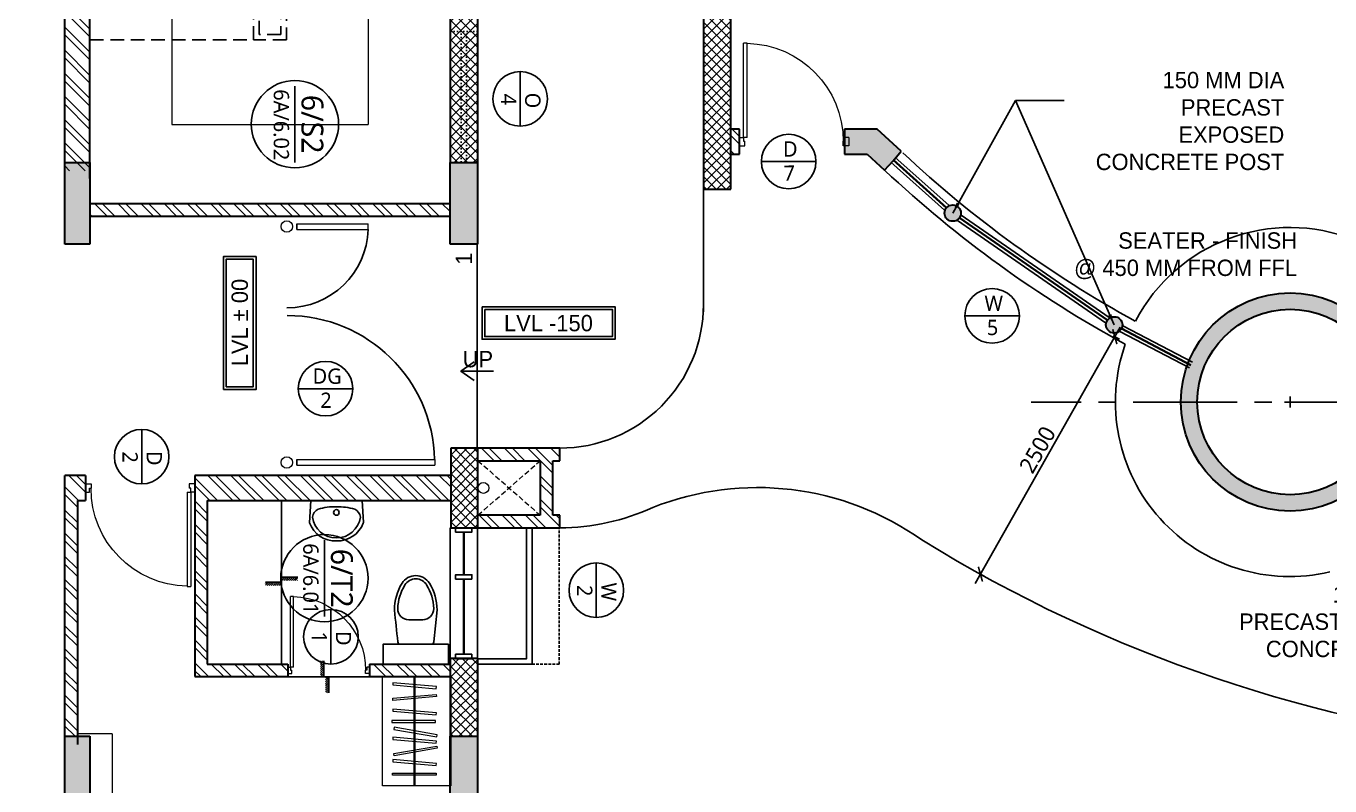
# Model space of a CAD drawing. Header units: millimetres. Extents: x -1127141 to 1597693, y -1835560 to -399335.
# Drawn here: x 1346928 to 1358872, y -503587 to -496620 of the extents above; entities that cross this region are included whole.
import ezdxf
from ezdxf.enums import TextEntityAlignment as Align

# ---------------------------------------------------------------- set-up
doc = ezdxf.new("R2010")
doc.units = ezdxf.units.MM
doc.header["$MEASUREMENT"] = 0
doc.header["$PDMODE"] = 67
for name, pattern in [('ACAD_ISO03W100', [30, 12, -18]), ('ACAD_ISO05W100', [36, 24, -3, 0, -3, 0, -3, 0, -3]), ('CENTER2', [28.575, 19.05, -3.175, 3.175, -3.175]), ('DASHED2', [0.375, 0.25, -0.125]), ('HIDDEN', [0.375, 0.25, -0.125]), ('HIDDEN2', [4.7625, 3.175, -1.5875])]:
    doc.linetypes.add(name, pattern=pattern)
for name, color, linetype in [('A-Anno Tags', 6, 'Continuous'), ('A-Anno-Grid Lines', 160, 'Continuous'), ('A-Elevation', 4, 'Continuous'), ('A-Sanitory', 181, 'Continuous'), ('A-Steps', 3, 'Continuous'), ('A-Wall Patt', 8, 'Continuous'), ('A-Window', 4, 'Continuous'), ('Anno_Frames', 7, 'Continuous'), ('Anno_Labels', 7, 'Continuous'), ('elel', 6, 'Continuous'), ('L-ELEV', 6, 'Continuous'), ('S-Conc Patt', 9, 'Continuous')]:
    doc.layers.add(name, color=color, linetype=linetype)
for name, color, linetype, lineweight in [('A-Detail Lines', 8, 'Continuous', 25), ('A-Door', 4, 'Continuous', 9), ('A-Wall Sec', 1, 'Continuous', 30), ('column hatch', 12, 'Continuous', 5), ('FLOOR', 41, 'Continuous', 5), ('I-Furniture', 32, 'Continuous', 20), ('rwp', 231, 'Continuous', 5), ('S-Concrete', 40, 'Continuous', 30), ('shaft', 252, 'HIDDEN2', 5), ('STAIR', 3, 'Continuous', 9), ('text', 7, 'Continuous', 9)]:
    doc.layers.add(name, color=color, linetype=linetype, lineweight=lineweight)
doc.layers.add('E-LIGHTING', color=7, linetype='Continuous', lineweight=25, true_color=0x0000e6)
doc.styles.add('IIITD @ 100', font='trebuc.ttf', dxfattribs={"height": 210})
doc.styles.get("Standard").update_dxf_attribs({"font": 'trebuc.ttf'})
doc.dimstyles.new('IIITD_WD_M @ 100', dxfattribs={"dimscale": 100, "dimtxt": 1.5, "dimasz": 1, "dimexe": 0.5, "dimexo": 0.25, "dimgap": 0.3, "dimtad": 1, "dimdec": 0, "dimrnd": 5, "dimzin": 0, "dimdsep": 46, "dimtxsty": 'Standard', "dimblk": 'ARCHTICK', "dimcen": 0.2, "dimdle": 1, "dimclrd": 256, "dimclre": 256, "dimadec": 0, "dimazin": 0, "dimtfac": 1, "dimtdec": 0, "dimtofl": 0, "dimtmove": 0, "dimatfit": 0, "dimfxl": 2, "dimfxlon": 1, "dimtolj": 1, "dimtzin": 0, "dimlwd": -1, "dimlwe": -1, "dimarcsym": 0})
pattern_1 = [(315, (1445308.53, 119140.81), (44.194174, 44.194174), []), (45, (1445308.53, 119140.81), (-44.194174, 44.194174), [])]

# ---------------------------------------------------------------- blocks, each defined once
blk = doc.blocks.new('ABL_Door_S - 1000 x 2100-11-3 Second Floor Lvl')
at = {"layer": 'A-Door', "color": 5}
for p, q in [((-500, 38), (-450, 38)), ((-500, -38), (-500, 38)), ((-450, 38), (-450, -3)), ((450, 38), (450, -3)), ((500, 38), (450, 38)), ((500, -38), (500, 38)), ((-500, -38), (-465, -38)), ((-465, -3), (-450, -3)), ((-465, -38), (-465, -3)), ((-430, -38), (-465, -38)), ((465, -3), (450, -3)), ((465, -38), (465, -3)), ((500, -38), (465, -38))]:
    blk.add_line(p, q, dxfattribs=at)
at = {"layer": 'A-Door', "color": 5, "lineweight": 18}
for p, q in [((-465, -38), (-465, -903)), ((-430, -38), (-430, -903)), ((-430, -903), (-465, -903))]:
    blk.add_line(p, q, dxfattribs=at)
at = {"layer": 'A-Door'}
blk.add_arc((-450, -2), 900, 271.2981, 359.9894, dxfattribs=at)
blk = doc.blocks.new('Col Hostel Boys')
at = {"layer": 'S-Conc Patt'}
h = blk.add_hatch(color=256, dxfattribs=at)
h.paths.add_polyline_path([(288406, -75967), (288856, -75967), (288856, -76217), (288406, -76217)])
h.paths.add_polyline_path([(288406, -75667), (288856, -75667), (288856, -75917), (288406, -75917)])
h.paths.add_polyline_path([(306515, -68895), (307251, -68752), (307298, -68997), (306562, -69140)])
h.paths.add_polyline_path([(290847, -72197), (290799, -71951), (291820, -71753), (291868, -71998)])
h.paths.add_polyline_path([(303510, -69735), (303462, -69490), (304483, -69291), (304531, -69537)])
h.paths.add_polyline_path([(300344, -70351), (300296, -70105), (301317, -69907), (301365, -70152)])
h.paths.add_polyline_path([(297178, -70966), (297131, -70721), (298152, -70522), (298199, -70768)])
h.paths.add_polyline_path([(294013, -71581), (293965, -71336), (294986, -71137), (295033, -71383)])
h.paths.add_polyline_path([(301924, -61578), (301877, -61333), (302897, -61134), (302945, -61380)])
h.paths.add_polyline_path([(298759, -62193), (298711, -61948), (299732, -61750), (299779, -61995)])
h.paths.add_polyline_path([(295592, -62807), (295545, -62561), (296566, -62363), (296613, -62608)])
h.paths.add_polyline_path([(286095, -64653), (286047, -64407), (287068, -64209), (287116, -64454)])
h.paths.add_polyline_path([(289261, -64038), (289213, -63792), (290234, -63594), (290282, -63839)])
h.paths.add_polyline_path([(292427, -63422), (292379, -63177), (293400, -62978), (293448, -63224)])
h.paths.add_polyline_path([(300549, -66714), (300593, -66940), (299857, -67083), (299813, -66857)])
h.paths.add_polyline_path([(300219, -65017), (300263, -65242), (299527, -65385), (299483, -65160)])
h.paths.add_polyline_path([(294217, -67945), (294261, -68171), (293525, -68314), (293481, -68088)])
h.paths.add_polyline_path([(293887, -66247), (293931, -66473), (293195, -66616), (293151, -66390)])
h.paths.add_polyline_path([(287865, -69180), (287909, -69405), (287173, -69549), (287129, -69323)])
h.paths.add_polyline_path([(287535, -67482), (287579, -67708), (286843, -67851), (286799, -67625)])
h.paths.add_polyline_path([(310825, -66438), (310682, -65702), (310927, -65654), (311071, -66390)])
h.paths.add_polyline_path([(283908, -75917), (283158, -75917), (283158, -75667), (283908, -75667)])
h.paths.add_polyline_path([(280813, -75917), (280063, -75917), (280063, -75667), (280813, -75667)])
h.paths.add_polyline_path([(277778, -75917), (277028, -75917), (277028, -75667), (277778, -75667)])
h.paths.add_polyline_path([(306738, -65512), (306149, -65626), (306193, -65852), (306782, -65738)])
h.paths.add_polyline_path([(310231, -63380), (310088, -62644), (310333, -62597), (310476, -63333)])
h.paths.add_polyline_path([(309492, -59577), (309348, -58841), (309594, -58793), (309737, -59530)])
h.paths.add_polyline_path([(305137, -59660), (305579, -59574), (305623, -59800), (305181, -59885)])
h.paths.add_polyline_path([(305728, -62122), (305642, -61680), (305868, -61636), (305953, -62078)])
h.paths.add_polyline_path([(307471, -59664), (307385, -59223), (307611, -59179), (307697, -59621)])
h.paths.add_polyline_path([(308253, -63688), (308167, -63247), (308393, -63203), (308479, -63645)])
h.paths.add_polyline_path([(308073, -61554), (307631, -61640), (307587, -61414), (308029, -61328)])
h.paths.add_polyline_path([(306254, -63622), (306340, -64064), (306114, -64108), (306028, -63666)])
h.paths.add_polyline_path([(281757, -62758), (281021, -62901), (280973, -62655), (281709, -62512)])
h.paths.add_polyline_path([(283927, -68418), (283813, -67829), (284038, -67785), (284153, -68374)])
h.paths.add_polyline_path([(283226, -70316), (282490, -70459), (282446, -70234), (283183, -70090)])
h.paths.add_polyline_path([(283807, -63867), (283070, -64010), (283023, -63765), (283759, -63622)])
h.paths.add_polyline_path([(289544, -77987), (289544, -78196), (289656, -78385), (289562, -78465), (289473, -78538), (289314, -78287), (289314, -77987)])
h.paths.add_polyline_path([(282843, -76217), (282243, -76217), (282243, -75967), (282843, -75967)])
h.paths.add_polyline_path([(277778, -76217), (277028, -76217), (277028, -75967), (277778, -75967)])
h.paths.add_polyline_path([(285498, -75967), (286098, -75967), (286098, -76217), (285498, -76217)])
h.paths.add_polyline_path([(280813, -76217), (280063, -76217), (280063, -75967), (280813, -75967)])
h.paths.add_polyline_path([(282896, -68618), (282160, -68761), (282112, -68516), (282849, -68373)])
h.paths.add_polyline_path([(283905, -73806), (283169, -73949), (283121, -73704), (283857, -73561)])
h.paths.add_polyline_path([(283524, -62414), (282788, -62557), (282740, -62312), (283476, -62169)])
h.paths.add_polyline_path([(278215, -63446), (277479, -63589), (277431, -63344), (278167, -63201)])
h.paths.add_polyline_path([(279358, -69306), (278621, -69449), (278574, -69204), (279310, -69061)])
h.paths.add_polyline_path([(288587, -72896), (287777, -73053), (287730, -72808), (288540, -72650)])
h.paths.add_polyline_path([(277278, -69455), (277278, -70103), (277028, -70103), (277028, -69503)])
h.paths.add_polyline_path([(299093, -103107), (298343, -103107), (298343, -102857), (299093, -102857)])
h.paths.add_polyline_path([(299093, -97827), (298343, -97827), (298343, -97597), (299093, -97597)])
h.paths.add_polyline_path([(299093, -94297), (298343, -94297), (298343, -94047), (299093, -94047)])
h.paths.add_polyline_path([(299093, -99557), (298343, -99557), (298343, -99327), (299093, -99327)])
h.paths.add_polyline_path([(293833, -103107), (293083, -103107), (293083, -102857), (293833, -102857)])
h.paths.add_polyline_path([(293833, -97827), (293083, -97827), (293083, -97597), (293833, -97597)])
h.paths.add_polyline_path([(293833, -94297), (293083, -94297), (293083, -94047), (293833, -94047)])
h.paths.add_polyline_path([(293833, -99557), (293083, -99557), (293083, -99327), (293833, -99327)])
h.paths.add_polyline_path([(288573, -97827), (287823, -97827), (287823, -97597), (288573, -97597)])
h.paths.add_polyline_path([(283728, -92027), (282978, -92027), (282978, -92277), (283728, -92277)])
h.paths.add_polyline_path([(280063, -92027), (280813, -92027), (280813, -92277), (280063, -92277)])
h.paths.add_polyline_path([(277028, -92027), (277778, -92027), (277778, -92277), (277028, -92277)])
h.paths.add_polyline_path([(308478, -94297), (307878, -94297), (307878, -94047), (308478, -94047)])
h.paths.add_polyline_path([(283803, -94047), (283053, -94047), (283053, -94297), (283803, -94297)])
h.paths.add_polyline_path([(288573, -94297), (287823, -94297), (287823, -94047), (288573, -94047)])
h.paths.add_polyline_path([(304278, -94297), (303678, -94297), (303678, -94047), (304278, -94047)])
h.paths.add_polyline_path([(307878, -97597), (308478, -97597), (308478, -97827), (307878, -97827)])
h.paths.add_polyline_path([(304278, -97827), (303678, -97827), (303678, -97597), (304278, -97597)])
h.paths.add_polyline_path([(285603, -104067), (284853, -104067), (284853, -103817), (285603, -103817)])
h.paths.add_polyline_path([(277278, -99577), (277278, -98827), (277028, -98827), (277028, -99577)])
h.paths.add_polyline_path([(280198, -99577), (279448, -99577), (279448, -99327), (280198, -99327)])
h.paths.add_polyline_path([(285603, -105547), (284853, -105547), (284853, -105297), (285603, -105297)])
h.paths.add_polyline_path([(283803, -105547), (283053, -105547), (283053, -105297), (283803, -105297)])
h.paths.add_polyline_path([(283803, -99577), (283053, -99577), (283053, -99327), (283803, -99327)])
h.paths.add_polyline_path([(283803, -97827), (283053, -97827), (283053, -97597), (283803, -97597)])
h.paths.add_polyline_path([(284853, -99927), (284853, -99327), (285083, -99327), (285083, -99927)])
h.paths.add_polyline_path([(306043, -99777), (306043, -99327), (306273, -99327), (306273, -99777)])
h.paths.add_polyline_path([(303758, -99327), (304208, -99327), (304208, -99557), (303758, -99557)])
h.paths.add_polyline_path([(306043, -103817), (306043, -103367), (306273, -103367), (306273, -103817)])
h.paths.add_polyline_path([(303863, -103817), (303863, -103367), (304093, -103367), (304093, -103817)])
h.paths.add_polyline_path([(306273, -101687), (305823, -101687), (305823, -101457), (306273, -101457)])
h.paths.add_polyline_path([(303863, -101797), (303863, -101347), (304093, -101347), (304093, -101797)])
h.paths.add_polyline_path([(308063, -99927), (308063, -99327), (308293, -99327), (308293, -99927)])
h.paths.add_polyline_path([(287809, -90239), (287720, -90165), (287517, -90386), (287517, -90686), (287747, -90686), (287747, -90477), (287893, -90318)])
h.paths.add_polyline_path([(288313, -104067), (288313, -103317), (288063, -103317), (288063, -104067)])
h.paths.add_polyline_path([(308043, -103817), (308043, -103217), (308293, -103217), (308293, -103817)])
h.paths.add_polyline_path([(277028, -91727), (277778, -91727), (277778, -91977), (277028, -91977)])
h.paths.add_polyline_path([(286098, -91977), (285498, -91977), (285498, -91727), (286098, -91727)])
h.paths.add_polyline_path([(282243, -81227), (282843, -81227), (282843, -81457), (282243, -81457)])
h.paths.add_polyline_path([(282843, -91977), (282243, -91977), (282243, -91727), (282843, -91727)])
h.paths.add_polyline_path([(282243, -86487), (282843, -86487), (282843, -86717), (282243, -86717)])
h.paths.add_polyline_path([(280813, -81457), (280213, -81457), (280213, -81227), (280813, -81227)])
h.paths.add_polyline_path([(280813, -86717), (280213, -86717), (280213, -86487), (280813, -86487)])
h.paths.add_polyline_path([(280063, -91727), (280813, -91727), (280813, -91977), (280063, -91977)])
h.paths.add_polyline_path([(280198, -105547), (279448, -105547), (279448, -105297), (280198, -105297)])
h.paths.add_polyline_path([(277278, -81042), (277278, -81642), (277028, -81642), (277028, -81042)])
h.paths.add_polyline_path([(277278, -86302), (277278, -86903), (277028, -86903), (277028, -86302)])
h.paths.add_polyline_path([(286098, -81042), (286098, -81642), (285848, -81642), (285848, -81042)])
h.paths.add_polyline_path([(286098, -86302), (286098, -86902), (285848, -86902), (285848, -86302)])
h.paths.add_polyline_path([(288293, -99327), (288293, -100077), (288063, -100077), (288063, -99327)])
edge = h.paths.add_edge_path()
edge.add_line((313813, -103107), (313063, -103107))
edge.add_line((313063, -102857), (313813, -102857))
edge.add_line((313063, -103107), (313063, -102857))
edge.add_line((313813, -97827), (313063, -97827))
edge.add_line((313063, -97597), (313813, -97597))
edge.add_line((313063, -97827), (313063, -97597))
edge.add_line((313813, -94297), (313063, -94297))
edge.add_line((313063, -94047), (313813, -94047))
edge.add_line((313063, -94297), (313063, -94047))
edge.add_line((313813, -99557), (313063, -99557))
edge.add_line((313063, -99327), (313813, -99327))
edge.add_line((313063, -99557), (313063, -99327))
h.paths.add_polyline_path([(324333, -97827), (323583, -97827), (323583, -97597), (324333, -97597)])
h.paths.add_polyline_path([(324333, -94297), (323583, -94297), (323583, -94047), (324333, -94047)])
h.paths.add_polyline_path([(324093, -99327), (324093, -100077), (323863, -100077), (323863, -99327)])
h.paths.add_polyline_path([(319073, -103107), (318323, -103107), (318323, -102857), (319073, -102857)])
h.paths.add_polyline_path([(319073, -97827), (318323, -97827), (318323, -97597), (319073, -97597)])
h.paths.add_polyline_path([(319073, -94297), (318323, -94297), (318323, -94047), (319073, -94047)])
h.paths.add_polyline_path([(319073, -99557), (318323, -99557), (318323, -99327), (319073, -99327)])
h.paths.add_polyline_path([(313813, -103107), (313063, -103107), (313063, -102857), (313813, -102857)], flags=17)
h.paths.add_polyline_path([(313813, -97827), (313063, -97827), (313063, -97597), (313813, -97597)], flags=17)
h.paths.add_polyline_path([(313813, -94297), (313063, -94297), (313063, -94047), (313813, -94047)], flags=17)
h.paths.add_polyline_path([(313813, -99557), (313063, -99557), (313063, -99327), (313813, -99327)], flags=17)
h.paths.add_polyline_path([(331498, -104902), (331498, -104302), (331248, -104302), (331248, -104902)])
h.paths.add_polyline_path([(331498, -94297), (330898, -94297), (330898, -94047), (331498, -94047)])
h.paths.add_polyline_path([(327298, -94297), (326698, -94297), (326698, -94047), (327298, -94047)])
h.paths.add_polyline_path([(331498, -97827), (330898, -97827), (330898, -97597), (331498, -97597)])
h.paths.add_polyline_path([(327298, -97827), (326698, -97827), (326698, -97597), (327298, -97597)])
h.paths.add_polyline_path([(331498, -100077), (331498, -99327), (331248, -99327), (331248, -100077)])
h.paths.add_polyline_path([(326548, -104902), (327298, -104902), (327298, -104652), (326548, -104652)])
h.paths.add_polyline_path([(327298, -100077), (327298, -99327), (327068, -99327), (327068, -100077)])
h.paths.add_polyline_path([(323843, -104902), (323843, -104152), (324093, -104152), (324093, -104902)])
at = {"layer": 'S-Concrete', "lineweight": 35}
for p, q in [((287720, -90165), (287517, -90386)), ((287809, -90239), (287720, -90165)), ((287893, -90318), (287809, -90239)), ((287517, -90386), (287517, -90686)), ((287747, -90477), (287893, -90318)), ((287747, -90686), (287747, -90477)), ((287517, -90686), (287747, -90686)), ((287823, -94297), (287823, -94047)), ((287823, -94047), (288573, -94047)), ((288573, -94047), (288573, -94297)), ((293083, -94297), (293083, -94047)), ((293083, -94047), (293833, -94047)), ((288573, -94297), (287823, -94297)), ((293833, -94297), (293083, -94297)), ((287823, -97827), (287823, -97597)), ((287823, -97597), (288573, -97597)), ((288573, -97597), (288573, -97827)), ((293083, -97827), (293083, -97597)), ((293083, -97597), (293833, -97597)), ((288573, -97827), (287823, -97827)), ((293833, -97827), (293083, -97827))]:
    blk.add_line(p, q, dxfattribs=at)
blk = doc.blocks.new('Door Tag')
blk.add_line((-3.5, 0), (3.5, 0))
blk.add_circle((0, 0), 4)
blk.add_attdef('DW_NAME', text='', height=2).set_placement((0, 0), align=Align.BOTTOM_CENTER)
blk.add_attdef('SHEET_NO', text='', height=1.4).set_placement((0.05, -0.54), align=Align.TOP_CENTER)
blk = doc.blocks.new('DROP')
at = {"layer": 'A-Detail Lines'}
h = blk.add_hatch(dxfattribs=at)
h.set_pattern_fill('ANSI31', color=256, scale=100, angle=-90, style=0)
h.set_pattern_definition([(45, (-30796.783, -8736.205), (8.838835, -8.838835), [])])
h.paths.add_polyline_path([(-46, 0), (-46, -147), (-75, -147), (-75, 0)])
h.paths.add_polyline_path([(0, 147), (0, 0), (-30, 0), (-30, 147)])
for p, q in [((0, 0), (0, 148)), ((-46, -147), (-46, 0))]:
    blk.add_line(p, q, dxfattribs=at)
blk = doc.blocks.new('*U29')
at = {"layer": 'A-Anno Tags'}
blk.add_lwpolyline([(-250, 0), (250, 0)], dxfattribs=at)
blk.add_circle((0, 0), 250, dxfattribs=at)
at = {"layer": 'Anno_Frames', "color": 7}
for tag, rotation, p in [('ENTITY', 359.7608, (15, 185)), ('ENTITYNO', 0.1757, (4, -36))]:
    blk.add_attdef(tag, text='', height=140, rotation=rotation, dxfattribs=at).set_placement(p, align=Align.TOP_CENTER)
blk = doc.blocks.new('W 1200')
at = {"layer": 'A-Window', "linetype": 'HIDDEN', "ltscale": 100}
for p, q in [((552588, 7900), (552588, 9150)), ((552838, 7900), (552588, 7900))]:
    blk.add_line(p, q, dxfattribs=at)
at = {"layer": 'A-Window', "color": 2, "lineweight": 40}
for p, q in [((553463, 8720), (553463, 9110)), ((553463, 7990), (553463, 8680))]:
    blk.add_line(p, q, dxfattribs=at)
at = {"layer": 'A-Window', "color": 5}
for points in [[(553338, 7900), (552838, 7900), (552838, 9150)], [(553338, 7950), (552888, 7950), (552888, 9150)]]:
    blk.add_lwpolyline(points, dxfattribs=at)
at = {"layer": 'A-Window'}
for points in [[(553338, 7950), (553338, 9150)], [(553588, 7950), (553588, 9150)], [(553388, 8680), (553388, 8720), (553538, 8720), (553538, 8680), (553388, 8680)]]:
    blk.add_lwpolyline(points, dxfattribs=at)
for points in [[(553388, 9150), (553538, 9150), (553538, 9110), (553388, 9110)], [(553388, 7990), (553538, 7990), (553538, 7950), (553388, 7950)]]:
    blk.add_lwpolyline(points, close=True, dxfattribs=at)
blk = doc.blocks.new('staircase 1 grnd flr')
at = {"layer": 'A-Elevation'}
for p, q in [((1232432, -22558), (1234036, -22558)), ((1232432, -22558), (1232432, -22858)), ((1232482, -22608), (1234022, -22608)), ((1232482, -22608), (1232482, -22808))]:
    blk.add_line(p, q, dxfattribs=at)
at = {"layer": 'A-Elevation', "linetype": 'DASHED2', "ltscale": 500}
for p, q in [((1234307, -22558), (1235732, -22558)), ((1235732, -22558), (1235732, -22858)), ((1234293, -22608), (1235682, -22608)), ((1235682, -22608), (1235682, -22808)), ((1235682, -22808), (1232482, -22808)), ((1235732, -22858), (1232432, -22858))]:
    blk.add_line(p, q, dxfattribs=at)
at = {"layer": 'A-Steps'}
for p, q in [((1232432, -21058), (1232432, -22558)), ((1232732, -21058), (1232732, -22558)), ((1233032, -21058), (1233032, -22558)), ((1233332, -21058), (1233332, -22558)), ((1233632, -21058), (1233632, -22558)), ((1233932, -21058), (1233932, -22558)), ((1234232, -21058), (1234232, -21828))]:
    blk.add_line(p, q, dxfattribs=at)
at = {"layer": 'A-Steps', "linetype": 'DASHED2', "ltscale": 500}
for p, q in [((1234832, -21058), (1234832, -22558)), ((1235132, -21058), (1235132, -22558)), ((1235432, -21058), (1235432, -22558)), ((1234532, -21720), (1234532, -22558)), ((1234832, -22384), (1234832, -22558)), ((1232732, -24358), (1232732, -22858)), ((1233032, -24358), (1233032, -22858)), ((1233332, -24358), (1233332, -22858)), ((1233632, -24358), (1233632, -22858)), ((1233932, -24358), (1233932, -22858)), ((1234232, -24358), (1234232, -22858)), ((1234532, -24358), (1234532, -22858)), ((1234832, -24358), (1234832, -22858)), ((1235132, -24358), (1235132, -22858)), ((1235432, -24358), (1235432, -22858)), ((1235732, -24358), (1235732, -22858))]:
    blk.add_line(p, q, dxfattribs=at)
at = {"layer": 'STAIR', "color": 5, "const_width": 1}
for points in [[(1234464, -20957), (1234218, -21881), (1234289, -21931), (1234120, -21894), (1234200, -21948), (1234022, -22608)], [(1234735, -20957), (1234489, -21881), (1234560, -21931), (1234391, -21894), (1234471, -21948), (1234293, -22608)]]:
    blk.add_lwpolyline(points, dxfattribs=at)
at = {"layer": 'text'}
for p, q in [((1232432, -21808), (1236507, -21808)), ((1236507, -23608), (1236507, -21808)), ((1232732, -23608), (1232912, -23427)), ((1232732, -23608), (1236507, -23608)), ((1232732, -23608), (1232912, -23788))]:
    blk.add_line(p, q, dxfattribs=at)
at = {"layer": 'text', "linetype": 'Continuous', "insert": (1232132, -21745), "char_height": 150, "width": 420.42, "attachment_point": 1}
blk.add_mtext('{\\fArial|b0|i0|c0|p34;UP}', dxfattribs=at)
blk = doc.blocks.new('Tube Tree')
at = {"layer": 'S-Conc Patt'}
h = blk.add_hatch(color=256, dxfattribs=at)
h.paths.add_polyline_path([(527314, -168, 1), (529314, -168, 1)])
h.paths.add_polyline_path([(529164, -168, -1), (527464, -168, -1)], flags=16)
at = {"layer": 'A-Detail Lines'}
for p, q in [((528314, -118), (528314, -218)), ((528364, -168), (528264, -168))]:
    blk.add_line(p, q, dxfattribs=at)
at = {"layer": 'S-Concrete', "lineweight": 35}
for radius in [1000, 850]:
    blk.add_circle((528314, -168), radius, dxfattribs=at)
blk = doc.blocks.new('*U371')
at = {"layer": 'A-Anno Tags'}
blk.add_lwpolyline([(-250, 0), (250, 0)], dxfattribs=at)
blk.add_circle((0, 0), 250, dxfattribs=at)
at = {"layer": 'Anno_Frames', "color": 7}
for tag, rotation, p in [('ENTITY', 359.7608, (15, 185)), ('ENTITYNO', 0.1757, (4, -36))]:
    blk.add_attdef(tag, text='', height=140, rotation=rotation, dxfattribs=at).set_placement(p, align=Align.TOP_CENTER)
blk = doc.blocks.new('_ArchTick')
at = {"color": 0, "linetype": 'ByBlock', "const_width": 0.15}
blk.add_lwpolyline([(-0.5, -0.5), (0.5, 0.5)], dxfattribs=at)
blk = doc.blocks.new('*D412')
at = {"layer": 'Defpoints', "color": 0, "transparency": 16777216}
for p in [(1356856, -499442), (1356901, -499468), (1355625, -501620)]:
    blk.add_point(p, dxfattribs=at)
at = {"layer": 'L-ELEV', "transparency": 16777216}
for p, q in [((1355621, -501732), (1356950, -499381)), ((1356885, -499459), (1356944, -499492)), ((1355655, -501637), (1355714, -501670))]:
    blk.add_line(p, q, dxfattribs=at)
at = {"layer": 'L-ELEV', "transparency": 16777216, "xscale": 100, "yscale": 100, "zscale": 100}
for p, rotation in [((1356901, -499468), 60.53766143811256), ((1355670, -501645), 240.5376614381125)]:
    blk.add_blockref('_ArchTick', p, dxfattribs=dict(at, rotation=rotation))
at = {"layer": 'L-ELEV', "color": 0, "transparency": 16777216, "insert": (1356193, -500504), "char_height": 150, "attachment_point": 5, "rotation": 60.5377}
blk.add_mtext('\\A1;2500', dxfattribs=at)
blk = doc.blocks.new('GRILL DOOR 2 - 2400')
at = {"layer": 'A-Detail Lines'}
for centre, radius, start, end in [((-446107, 112733), 746, 270, 357.9842), ((-446104, 110566), 1351, 1.2981, 89.9894)]:
    blk.add_arc(centre, radius, start, end, dxfattribs=at)
at = {"layer": 'elel', "lineweight": 18}
for p, q in [((-446017, 112759), (-445361, 112759)), ((-445361, 112707), (-445361, 112759)), ((-446017, 112707), (-445361, 112707)), ((-446017, 110596), (-444753, 110596)), ((-446017, 110544), (-444753, 110544)), ((-444753, 110596), (-444753, 110544))]:
    blk.add_line(p, q, dxfattribs=at)
at = {"layer": 'elel'}
for p, q in [((-446017, 112707), (-446017, 112759)), ((-446017, 110596), (-446017, 110544))]:
    blk.add_line(p, q, dxfattribs=at)
at = {"layer": 'elel', "lineweight": 18}
for centre in [(-446107, 112733), (-446107, 110570)]:
    blk.add_circle(centre, 52.5, dxfattribs=at)
blk = doc.blocks.new('*U376')
at = {"layer": 'A-Anno Tags'}
blk.add_lwpolyline([(-250, 0), (250, 0)], dxfattribs=at)
blk.add_circle((0, 0), 250, dxfattribs=at)
at = {"layer": 'Anno_Frames', "color": 7}
for tag, rotation, p in [('ENTITY', 359.7608, (15, 185)), ('ENTITYNO', 0.1757, (4, -36))]:
    blk.add_attdef(tag, text='', height=140, rotation=rotation, dxfattribs=at).set_placement(p, align=Align.TOP_CENTER)
blk = doc.blocks.new('TRHYE363YY5')
at = {"layer": 'A-Anno Tags'}
blk.add_lwpolyline([(-289179, 111458), (-287960, 111458), (-287960, 111159), (-289179, 111159)], close=True, dxfattribs=at)
at = {"layer": 'A-Detail Lines'}
blk.add_lwpolyline([(-289154, 111433), (-287985, 111433), (-287985, 111184), (-289154, 111184)], close=True, dxfattribs=at)
at = {"layer": 'A-Anno Tags', "insert": (-288164, 111307), "char_height": 150, "attachment_point": 6}
blk.add_mtext('{\\fCentury Gothic|b0|i0|c0|p34;LVL %%P 00}', dxfattribs=at)
blk = doc.blocks.new('*U369')
at = {"layer": 'A-Anno Tags'}
blk.add_lwpolyline([(-250, 0), (250, 0)], dxfattribs=at)
blk.add_circle((0, 0), 250, dxfattribs=at)
at = {"layer": 'Anno_Frames', "color": 7}
for tag, rotation, p in [('ENTITY', 359.7608, (15, 185)), ('ENTITYNO', 0.1757, (4, -36))]:
    blk.add_attdef(tag, text='', height=140, rotation=rotation, dxfattribs=at).set_placement(p, align=Align.TOP_CENTER)
blk = doc.blocks.new('*U479')
at = {"layer": 'A-Anno Tags'}
blk.add_lwpolyline([(-250, 0), (250, 0)], dxfattribs=at)
blk.add_circle((0, 0), 250, dxfattribs=at)
at = {"layer": 'Anno_Frames', "color": 7}
for tag, rotation, p in [('ENTITY', 359.7608, (15, 185)), ('ENTITYNO', 0.1757, (4, -36))]:
    blk.add_attdef(tag, text='', height=140, rotation=rotation, dxfattribs=at).set_placement(p, align=Align.TOP_CENTER)
blk = doc.blocks.new('erwhrw4tyhe3')
at = {"color": 0, "linetype": 'ByBlock'}
blk.add_lwpolyline([(-314530, 117111), (-314349, 117111), (-314349, 116512), (-314530, 116512)], close=True, dxfattribs=at)
for points in [[(-314034, 116616), (-314327, 116647, -0.384412), (-314349, 116671), (-314349, 116951, -0.383904), (-314327, 116976, -0.001434), (-314035, 117006, -0.140641), (-313789, 116937, -0.259738), (-313719, 116811, -0.259738), (-313789, 116686, -0.139471)], [(-314124, 116747), (-314124, 116876, -0.422961), (-314021, 116976, -0.13189), (-313805, 116911, -0.259738), (-313749, 116811, -0.259738), (-313805, 116712, -0.13189), (-314021, 116647, -0.422961)]]:
    blk.add_lwpolyline(points, format="xyb", close=True, dxfattribs=at)
blk = doc.blocks.new('basin13_pl')
for points in [[(-412, -2, -0.32431), (-229, 275, -0.074195), (-226, 276), (0, 262), (0, -262), (-223, -275, -0.082611), (-232, -273, -0.313325), (-412, -2)], [(-382, 1, -0.373947), (-169, 245, -0.252869), (-89, 186, -0.078211), (-63, 1, -0.070813), (-89, -186, -0.2542), (-169, -244, -0.371653), (-382, 1)]]:
    blk.add_lwpolyline(points, format="xyb", close=True)
at = {"lineweight": -2}
blk.add_circle((-122, 1), 28.8, dxfattribs=at)
blk = doc.blocks.new('A$C7C0B6226')
at = {"layer": 'I-Furniture', "linetype": 'Continuous'}
for p, q in [((-624, -1001), (-625, 0)), ((-625, 0), (0, 0)), ((-336, -1001), (-336, 0)), ((-326, -1001), (-326, 0)), ((0, 0), (0, -1001)), ((0, -1001), (-625, -1001))]:
    blk.add_line(p, q, dxfattribs=at)
for points in [[(-531, -76), (-132, -111), (-131, -91), (-529, -56)], [(-531, -198), (-132, -163), (-131, -183), (-529, -218)], [(-531, -316), (-132, -351), (-131, -331), (-529, -297)], [(-538, -421), (-138, -421), (-138, -401), (-538, -401)], [(-522, -483), (-128, -552), (-125, -533), (-518, -463)], [(-531, -576), (-132, -611), (-131, -591), (-529, -556)], [(-522, -706), (-128, -637), (-125, -656), (-518, -726)], [(-531, -780), (-132, -815), (-131, -795), (-529, -760)], [(-532, -884), (-132, -884), (-132, -904), (-532, -904)]]:
    blk.add_lwpolyline(points, close=True, dxfattribs=at)

msp = doc.modelspace()

# ---------------------------------------------------------------- hatches: boundary and pattern name
at = {"layer": 'A-Wall Patt'}
h = msp.add_hatch(dxfattribs=at)
h.set_pattern_fill('ANSI32', color=256, scale=400, style=0)
h.set_pattern_definition([(315, (1355409.5, -486851.16), (106.066, 106.066), []), (315, (1355409.5, -486921.87), (106.066, 106.066), [])])
h.paths.add_polyline_path([(1355512.6, -487076.2), (1355512.6, -486256.2), (1355282.6, -486256.2), (1355282.6, -487076.2)])
h.paths.add_polyline_path([(1355627.6, -487076.2), (1355627.6, -486506.2), (1356127.6, -486506.2), (1356127.6, -487076.2)], flags=17)
h.paths.add_polyline_path([(1356593.7, -490163.7), (1356593.7, -489933.7), (1355764.8, -489933.7), (1355764.8, -490631.2), (1353382.6, -490631.2), (1353382.6, -490861.2), (1355990.2, -490861.2), (1355990.2, -490163.7)])
h.paths.add_polyline_path([(1357793.7, -489933.7), (1357793.7, -490163.7), (1358392.6, -490163.7), (1358392.6, -490261.2), (1358622.6, -490261.2), (1358622.6, -489933.7)])
h.paths.add_polyline_path([(1353382.6, -496146.2), (1353382.6, -498116.6), (1353383.3, -498116.6), (1353383.3, -497795.1), (1353463.3, -497795.1), (1353463.3, -497565.1), (1353383.3, -497565.1), (1353383.3, -496146.2)])
h.paths.add_polyline_path([(1353382.6, -492891.2), (1353383.3, -492891.2), (1353383.3, -492821.2), (1353382.6, -492821.2)])
h.paths.add_polyline_path([(1353383.3, -495546.2), (1353382.6, -495546.2), (1353382.6, -495686.2), (1353383.3, -495686.2)])
h.paths.add_polyline_path([(1355512.6, -487076.2), (1356242.6, -487076.2), (1356242.6, -486326.2), (1356127.6, -486326.2), (1356127.6, -486391.2), (1355627.6, -486391.2), (1355627.6, -486326.2), (1355512.6, -486326.2)])
h = msp.add_hatch(dxfattribs=at)
h.set_pattern_fill('ANSI37', color=256, scale=500, style=0)
h.set_pattern_definition(pattern_1)
h.paths.add_polyline_path([(1353382.6, -488094.9), (1353382.6, -487676.2), (1353132.6, -487676.2), (1353132.6, -488094.9)])
h.paths.add_polyline_path([(1353382.6, -490261.2), (1353382.6, -489594.9), (1353132.6, -489594.9), (1353132.6, -490261.2)])
h.paths.add_polyline_path([(1353382.6, -490976.2), (1353382.6, -490861.2), (1353132.6, -490861.2), (1353132.6, -490976.2)])
h.paths.add_polyline_path([(1353382.6, -492291.2), (1353382.6, -492176.2), (1353132.6, -492176.2), (1353132.6, -492291.2)])
h.paths.add_polyline_path([(1353382.6, -495546.2), (1353382.6, -492891.2), (1353132.6, -492891.2), (1353132.6, -495546.2)])
h.paths.add_polyline_path([(1353382.6, -498116.6), (1353382.6, -496146.2), (1353132.6, -496146.2), (1353132.6, -498116.6)])
h.paths.add_polyline_path([(1351062.6, -493101.7), (1351062.6, -491831.7), (1350812.6, -491831.7), (1350812.6, -493101.7)])
h.paths.add_polyline_path([(1351062.6, -497871.7), (1351062.6, -493851.7), (1350812.6, -493851.7), (1350812.6, -497871.7)])
h = msp.add_hatch(dxfattribs=at)
h.set_pattern_fill('ANSI32', color=256, scale=400, style=0)
h.set_pattern_definition([(315, (1445109.93, -290048.31), (106.06602, 106.06602), []), (315, (1445109.93, -290119.02), (106.06602, 106.06602), [])])
h.paths.add_polyline_path([(1349462.6, -491946.7), (1349462.6, -491831.7), (1347282.6, -491831.7), (1347282.6, -493101.7), (1347512.6, -493101.7), (1347512.6, -491946.7)])
h.paths.add_polyline_path([(1350812.6, -498361.7), (1350812.6, -498246.7), (1347512.6, -498246.7), (1347512.6, -498361.7)])
h.paths.add_polyline_path([(1347282.6, -497946.7), (1347512.6, -497946.7), (1347512.6, -493701.7), (1347282.6, -493701.7)])
h.paths.add_polyline_path([(1350818.3, -497831.7), (1350867.6, -497831.7), (1350867.6, -497831.7)])
h.paths.add_polyline_path([(1350812.6, -491946.7), (1350812.6, -491831.7), (1350662.6, -491831.7), (1350662.6, -491946.7)])
h = msp.add_hatch(dxfattribs=at)
h.set_pattern_fill('ANSI32', color=256, scale=400, style=0)
h.set_pattern_definition([(315, (1446119.96, 119232.96), (106.066017, 106.066017), []), (315, (1446119.96, 119162.25), (106.066017, 106.066017), [])])
h.paths.add_polyline_path([(1351067.6, -500854.8, -0.0001058), (1351067.6, -500854.8), (1351067.6, -500604.8), (1351637.6, -500604.8), (1351637.6, -501104.8), (1351067.6, -501104.8)], flags=16)
h.paths.add_polyline_path([(1350812.6, -502584.8), (1350812.6, -502469.8), (1350075.1, -502469.8), (1350075.1, -502584.8)])
h.paths.add_polyline_path([(1350817.6, -500969.8), (1350817.6, -500739.8), (1348472.6, -500739.8), (1348472.6, -502584.8), (1349325.1, -502584.8), (1349325.1, -502469.8), (1348587.6, -502469.8), (1348587.6, -500969.8)])
h.paths.add_polyline_path([(1351067.6, -500489.8), (1351067.6, -501219.8), (1351817.6, -501219.8), (1351817.6, -501104.8), (1351752.6, -501104.8), (1351752.6, -500604.8), (1351817.6, -500604.8), (1351817.6, -500489.8)])
h.paths.add_polyline_path([(1347282.6, -503276.7), (1347282.6, -503131.7), (1347397.6, -503131.7), (1347397.6, -500969.8), (1347472.6, -500969.8), (1347472.6, -500739.8), (1347280.1, -500739.8), (1347280.1, -503276.7)])
h = msp.add_hatch(dxfattribs=at)
h.set_pattern_fill('ANSI37', color=256, scale=500, style=0)
h.set_pattern_definition(pattern_1)
h.paths.add_polyline_path([(1351067.6, -501219.8), (1351067.6, -500854.8, -0.0001058), (1351067.6, -500854.8), (1351067.6, -500489.8), (1350817.6, -500489.8), (1350817.6, -501219.8)])
h.paths.add_polyline_path([(1351062.6, -503131.7), (1351062.6, -502419.8), (1350812.6, -502419.8), (1350812.6, -503131.7)])
h.paths.add_polyline_path([(1351062.6, -504576.7), (1351062.6, -503881.7), (1350812.7, -503881.7), (1350813.1, -504576.7)])
h.paths.add_polyline_path([(1351017.6, -506506.7), (1351062.5, -506506.7), (1351062.5, -505776.7), (1351017.6, -505776.7), (1351017.6, -505776.7), (1350867.6, -505776.7), (1350867.6, -505776.7), (1350812.5, -505776.7), (1350812.5, -506506.7), (1350867.6, -506506.7), (1350867.6, -506506.7), (1351017.6, -506506.7)])
at = {"layer": 'S-Conc Patt'}
for points in [[(1355481.4, -498372.5, 1), (1355351, -498298.4, 1)], [(1356960.6, -499396.7, 1), (1356830.2, -499322.6, 1)]]:
    msp.add_hatch(color=256, dxfattribs=at).paths.add_polyline_path(points)

# ---------------------------------------------------------------- linework, layer by layer
at = {"layer": 'A-Anno Tags'}
for p, q in [((1355340.2, -498307.9), (1354849.3, -497869.5)), ((1355380.2, -498263.1), (1354890.5, -497825.8)), ((1355460.8, -498402.8), (1356816.6, -499341.6)), ((1355494.9, -498353.5), (1356850.8, -499292.3)), ((1356975.7, -499367.9), (1357612.3, -499701.7)), ((1356947.9, -499421), (1357584.5, -499754.9))]:
    msp.add_line(p, q, dxfattribs=at)
msp.add_lwpolyline([(1351104.3, -499193.7), (1352323.5, -499193.7), (1352323.5, -499492.1), (1351104.3, -499492.1)], close=True, dxfattribs=at)
at = {"layer": 'A-Anno-Grid Lines', "linetype": 'CENTER2', "ltscale": 50}
msp.add_line((1360879.4, -500067.4), (1356134.4, -500067.4), dxfattribs=at)
at = {"layer": 'A-Detail Lines'}
msp.add_line((1349325.1, -502586.5), (1350075.1, -502586.5), dxfattribs=at)
msp.add_lwpolyline([(1351129.3, -499218.7), (1352298.5, -499218.7), (1352298.5, -499467.1), (1351129.3, -499467.1)], close=True, dxfattribs=at)
at = {"layer": 'A-Elevation'}
msp.add_line((1349268.3, -500969.8), (1349268.3, -502469.8), dxfattribs=at)
for radius, start, end in [(10470.6, 226.86114, 241.28899), (10700.6, 226.80264, 241.40181)]:
    msp.add_arc((1362119.1, -490142.5), radius, start, end, dxfattribs=at)
at = {"layer": 'A-Steps'}
for p, q in [((1353132.6, -497909.2), (1353132.6, -499239.8)), ((1351061.1, -498621.7), (1351061.1, -500511.7))]:
    msp.add_line(p, q, dxfattribs=at)
for centre, radius, start, end in [((1358506.9, -500067.4), 1600, 344.31233, 152.38501), ((1351817.6, -499174.8), 1315, 270, 0.00126), ((1358506.9, -500067.4), 1600, 160.66222, 283.17961), ((1353627.6, -503451.6), 2600.6, 54.59722, 111.61569), ((1351817.6, -499174.8), 2045, 270, 294.62214), ((1362033.2, -490170.2), 13121.6, 238.27979, 290.05373)]:
    msp.add_arc(centre, radius, start, end, dxfattribs=at)
at = {"layer": 'A-Wall Sec', "lineweight": 35}
for p, q in [((1347512.6, -498016.7), (1347512.6, -493296.7)), ((1350812.6, -493701.7), (1350812.6, -497871.7)), ((1351062.6, -493701.7), (1351062.6, -497871.7)), ((1347282.6, -498016.7), (1347282.6, -493851.7)), ((1353132.6, -496146.2), (1353132.6, -498116.6)), ((1353382.6, -498116.6), (1353382.6, -496146.2)), ((1353463.3, -497565.1), (1353382.6, -497565.1)), ((1353463.3, -497795.1), (1353463.3, -497565.1)), ((1353382.6, -497795.1), (1353463.3, -497795.1)), ((1353132.6, -498116.6), (1353382.6, -498116.6)), ((1347512.6, -498246.7), (1350812.6, -498246.7)), ((1347512.6, -498361.7), (1350812.6, -498361.7)), ((1350817.6, -500489.8), (1350817.6, -501217.9)), ((1351817.6, -500489.8), (1350817.6, -500489.8)), ((1351067.6, -501219.8), (1351067.6, -500489.8)), ((1351817.6, -500604.8), (1351817.6, -500489.8)), ((1351067.6, -500604.8), (1351637.6, -500604.8)), ((1351637.6, -500604.8), (1351637.6, -501104.8)), ((1351752.6, -500604.8), (1351817.6, -500604.8)), ((1351752.6, -501104.8), (1351752.6, -500604.8)), ((1347472.6, -500739.8), (1347282.6, -500739.8)), ((1347472.6, -500739.8), (1347472.6, -500969.8)), ((1350817.6, -500739.8), (1348472.6, -500739.8)), ((1347397.6, -500969.8), (1347397.6, -503206.7)), ((1347397.6, -500969.8), (1347472.6, -500969.8)), ((1348587.6, -500969.8), (1350817.6, -500969.8)), ((1351637.6, -501104.8), (1351067.6, -501104.8)), ((1351817.6, -501104.8), (1351752.6, -501104.8)), ((1351817.6, -501219.8), (1351817.6, -501104.8)), ((1350817.6, -501219.8), (1351817.6, -501219.8)), ((1348587.6, -502469.8), (1349325.1, -502469.8)), ((1350075.1, -502469.8), (1350812.6, -502469.8)), ((1351062.6, -502419.8), (1350812.6, -502419.8)), ((1348472.6, -502584.8), (1349325.1, -502584.8)), ((1350075.1, -502584.8), (1350812.6, -502584.8))]:
    msp.add_line(p, q, dxfattribs=at)
at = {"layer": 'A-Wall Sec'}
for p, q in [((1347282.6, -503276.7), (1347282.6, -500739.8)), ((1351062.6, -502419.8), (1351062.6, -503276.7))]:
    msp.add_line(p, q, dxfattribs=at)
at = {"layer": 'A-Wall Sec', "linetype": 'Continuous'}
for p, q in [((1348472.6, -500739.8), (1348472.6, -502584.8)), ((1348587.6, -500969.8), (1348587.6, -502469.8)), ((1349325.1, -502469.8), (1349325.1, -502584.8)), ((1350075.1, -502469.8), (1350075.1, -502584.8)), ((1350812.6, -502419.8), (1350812.6, -503131.7))]:
    msp.add_line(p, q, dxfattribs=at)
at = {"layer": 'A-Window', "linetype": 'ACAD_ISO03W100'}
for p, q in [((1350812.6, -496671.7), (1351062.6, -496671.7)), ((1350912.6, -497871.7), (1350912.6, -496671.7)), ((1350962.6, -497871.7), (1350962.6, -496671.7))]:
    msp.add_line(p, q, dxfattribs=at)
at = {"layer": 'A-Window', "color": 2, "lineweight": 40}
for p, q in [((1355360.2, -498285.5), (1354869.9, -497847.7)), ((1355477.8, -498378.2), (1356833.7, -499316.9)), ((1356961.8, -499394.5), (1357598.4, -499728.3))]:
    msp.add_line(p, q, dxfattribs=at)
at = {"layer": 'I-Furniture'}
for q in [(1347397.6, -503109.8), (1347717.6, -505389.8)]:
    msp.add_line((1347717.6, -503109.8), q, dxfattribs=at)
at = {"layer": 'rwp'}
msp.add_circle((1351117.6, -500854.8), 50, dxfattribs=at)
at = {"layer": 'S-Concrete'}
for centre in [(1355416.2, -498335.5), (1356895.4, -499359.6)]:
    msp.add_circle(centre, 75, dxfattribs=at)
at = {"layer": 'shaft', "ltscale": 15}
for p, q in [((1351067.6, -500604.8), (1351637.6, -501104.8)), ((1351067.6, -501104.8), (1351637.6, -500604.8))]:
    msp.add_line(p, q, dxfattribs=at)

# ---------------------------------------------------------------- block references
at = {"layer": 'A-Anno Tags'}
ref = msp.add_blockref('Door Tag', (1349390.7, -497520), dxfattribs=dict(at, xscale=100, yscale=100, zscale=100, rotation=270.0000000000001))
ref.add_attrib('DW_NAME', '6/S2', dxfattribs={"layer": 'Anno_Labels', "height": 200, "rotation": 270}).set_placement((1349390.7, -497520), align=Align.BOTTOM_CENTER)
ref.add_attrib('SHEET_NO', '6A/6.02', dxfattribs={"layer": 'Anno_Labels', "height": 140, "rotation": 270}).set_placement((1349336.4, -497525.3), align=Align.TOP_CENTER)
ref = msp.add_blockref('Door Tag', (1349660.6, -501682.4), dxfattribs=dict(at, xscale=100, yscale=100, zscale=100, rotation=270.0000000000001))
ref.add_attrib('DW_NAME', '6/T2', dxfattribs={"layer": 'Anno_Labels', "height": 200, "rotation": 270}).set_placement((1349660.6, -501682.4), align=Align.BOTTOM_CENTER)
ref.add_attrib('SHEET_NO', '6A/6.01', dxfattribs={"layer": 'Anno_Labels', "height": 140, "rotation": 270}).set_placement((1349606.3, -501687.7), align=Align.TOP_CENTER)
at = {"layer": 'A-Detail Lines'}
msp.add_blockref('GRILL DOOR 2 - 2400', (1795423.9, -611191.2), dxfattribs=at)
at = {"layer": 'A-Door', "xscale": -1, "rotation": 180}
msp.add_blockref('ABL_Door_S - 1000 x 2100-11-3 Second Floor Lvl', (1353963.3, -497680.1), dxfattribs=at)
at = {"layer": 'A-Door', "xscale": -1}
msp.add_blockref('ABL_Door_S - 1000 x 2100-11-3 Second Floor Lvl', (1347972.6, -500854.8), dxfattribs=at)
at = {"layer": 'A-Door', "xscale": -0.7500321418046951, "yscale": 0.7500321418046951, "zscale": 0.7500321418065954, "rotation": 180}
msp.add_blockref('ABL_Door_S - 1000 x 2100-11-3 Second Floor Lvl', (1349700.1, -502527.3), dxfattribs=at)
at = {"layer": 'A-Sanitory', "ltscale": 0.5, "xscale": 0.9000000000232831, "yscale": 0.9000000000232831, "zscale": 0.9000000000232831, "rotation": 90.00000000000001}
msp.add_blockref('basin13_pl', (1349771.2, -500969.8), dxfattribs=at)
at = {"layer": 'A-Sanitory', "ltscale": 0.5, "rotation": 90.00000000000001}
msp.add_blockref('erwhrw4tyhe3', (1467308.9, -187939.3), dxfattribs=at)
at = {"layer": 'A-Wall Patt', "linetype": 'Continuous', "rotation": 270.0000000000001}
msp.add_blockref('staircase 1 grnd flr', (1371870.4, 738985.3), dxfattribs=at)
at = {"layer": 'Anno_Frames', "rotation": 270.0000000000001}
for name, p, values in [('*U479', (1351454.7, -497288.1), {'ENTITY': 'O', 'ENTITYNO': '4'}), ('*U29', (1347986.9, -500568.1), {'ENTITY': 'D', 'ENTITYNO': '2'}), ('*U29', (1352151.3, -501792.5), {'ENTITY': 'W', 'ENTITYNO': '2'}), ('*U29', (1349720.4, -502219), {'ENTITY': 'D', 'ENTITYNO': '1'})]:
    msp.add_blockref(name, p, dxfattribs=at).add_auto_attribs(values)
at = {"layer": 'Anno_Frames'}
for name, p, values in [('*U369', (1353913.8, -497862.7), {'ENTITY': 'D', 'ENTITYNO': '7'}), ('*U371', (1355777.3, -499277.4), {'ENTITY': 'W', 'ENTITYNO': '5'}), ('*U376', (1349671.1, -499944.7), {'ENTITY': 'DG', 'ENTITYNO': '2'})]:
    msp.add_blockref(name, p, dxfattribs=at).add_auto_attribs(values)
at = {"layer": 'Anno_Frames', "rotation": 90.00000000000001}
msp.add_blockref('TRHYE363YY5', (1460193.2, -210773.6), dxfattribs=at)
at = {"layer": 'column hatch', "xscale": -1}
msp.add_blockref('W 1200', (1904400.4, -510370.1), dxfattribs=at)
at = {"layer": 'E-LIGHTING'}
msp.add_blockref('A$C7C0B6226', (1350817.6, -502584.8), dxfattribs=at)
at = {"layer": 'FLOOR', "linetype": 'ACAD_ISO05W100', "xscale": -1}
for p, rotation in [((1349268.3, -501674.1), 270.0000000000001), ((1349700.1, -502586.5), 180)]:
    msp.add_blockref('DROP', p, dxfattribs=dict(at, rotation=rotation))
at = {"layer": 'S-Concrete', "rotation": 270.0000000000001}
msp.add_blockref('Col Hostel Boys', (1445109.9, -210048.3), dxfattribs=at)
at = {"layer": 'S-Concrete'}
msp.add_blockref('Tube Tree', (830193.1, -499899.1), dxfattribs=at)

# ---------------------------------------------------------------- texts
at = {"layer": 'A-Anno Tags', "char_height": 150, "attachment_point": 6}
for insert, width in [((1358453.6, -497491.7), 1941.246), ((1360012.4, -502081.7), 2243.578)]:
    msp.add_mtext('{\\fCentury Gothic|b0|i0|c0|p34;150 MM DIA \\PPRECAST EXPOSED CONCRETE POST}', dxfattribs=dict(at, insert=insert, width=width))
for s, insert in [('{\\fCentury Gothic|b0|i0|c0|p34;SEATER - FINISH \\P@ 450 MM FROM FFL}', (1358570.5, -498726.6)), ('{\\fCentury Gothic|b0|i0|c0|p34;LVL -150}', (1352119.9, -499344.6))]:
    msp.add_mtext(s, dxfattribs=dict(at, insert=insert))
at = {"layer": 'A-Anno Tags', "insert": (1350938.3, -498752.2), "char_height": 150, "width": 2092.677, "attachment_point": 5, "rotation": 90, "style": 'IIITD @ 100'}
msp.add_mtext('{\\fCentury Gothic|b0|i0|c0|p34;1}', dxfattribs=at)
at = {"layer": 'A-Anno Tags', "insert": (1351066.8, -499674.7), "char_height": 150, "width": 346.99, "attachment_point": 5, "style": 'IIITD @ 100'}
msp.add_mtext('{\\fCentury Gothic|b0|i0|c0|p34;UP}', dxfattribs=at)

# ---------------------------------------------------------------- dimensions: what is measured, and where the dimension line sits
at = {"layer": 'L-ELEV'}
dim = msp.add_aligned_dim(p1=(1355625.4, -501619.9), p2=(1356855.5, -499442.3), distance=-51.8, dimstyle='IIITD_WD_M @ 100', override={"dimfxl": 0.18}, dxfattribs=at)
dim.commit()
dim.dimension.update_dxf_attribs({"geometry": '*D412', "text_midpoint": (1356193, -500504.3)})

# ---------------------------------------------------------------- leaders
at = {"layer": 'A-Anno Tags'}
for points, override in [([(1355416.2, -498335.5), (1355992, -497303.2), (1356437, -497303.2)], {"dimclrd": 256, "dimfxl": 0.18}), ([(1356895.4, -499359.6), (1355992, -497303.2)], {"dimclrd": 256, "dimfxl": 0.18}), ([(1350911.1, -499784.7), (1351211.1, -499784.7)], {"dimasz": 1.2, "dimclrd": 256, "dimldrblk": 'Open90', "dimfxl": 0.18})]:
    msp.add_leader(points, dimstyle='IIITD_WD_M @ 100', override=override, dxfattribs=at)

doc.saveas('drawing.dxf')
